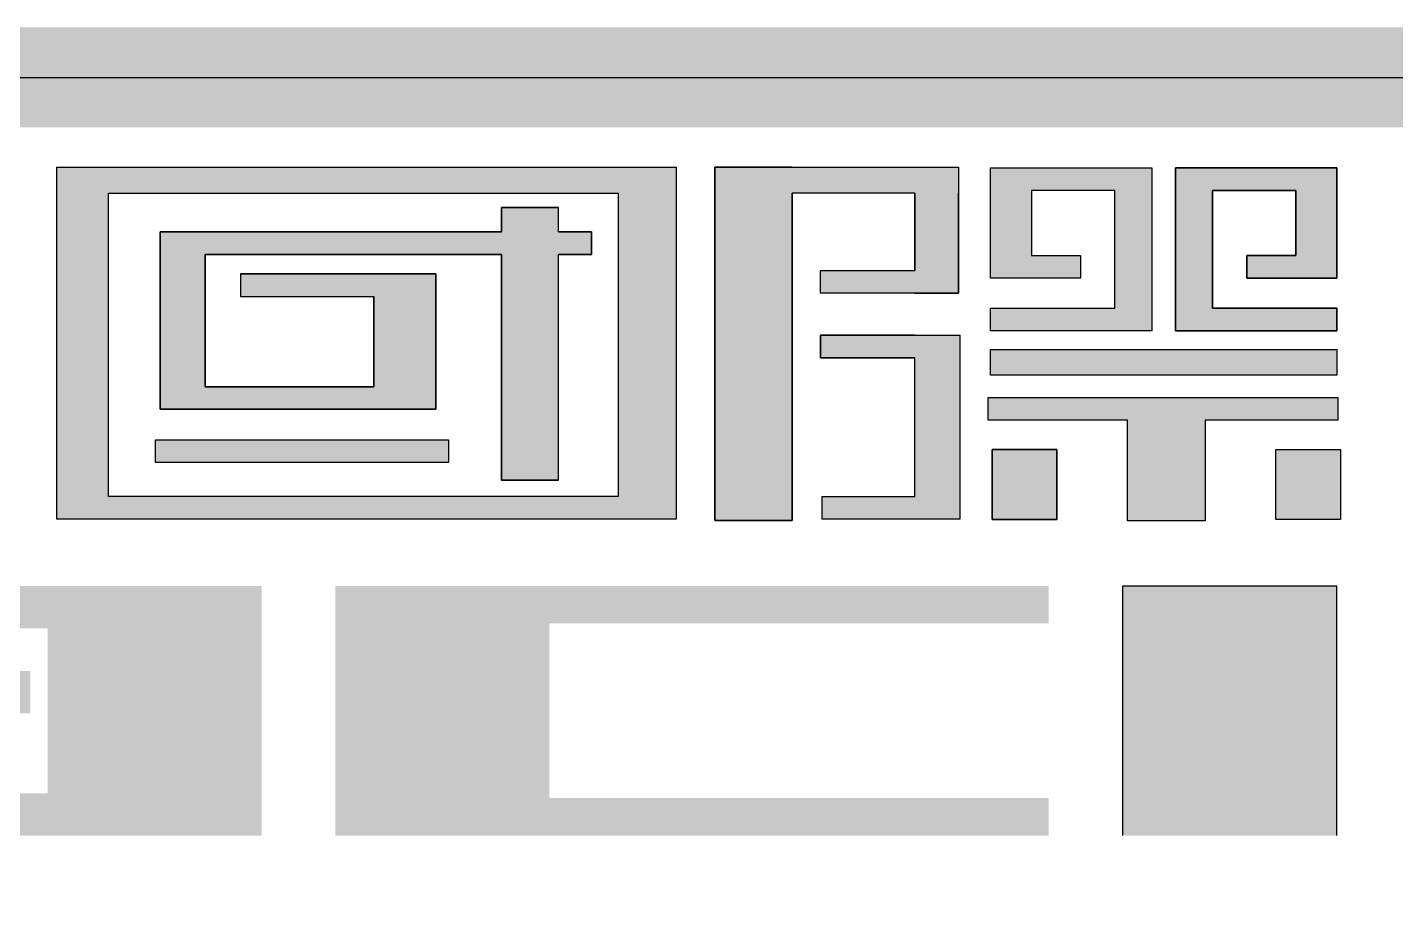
# Model space of a CAD drawing. Extents: x -809667 to 586099, y 3084146 to 3634412.
# Drawn here: x 380532.89 to 380539.74, y 3087222.32 to 3087226.72 of the extents above; entities that cross this region are included whole.
import ezdxf

# ---------------------------------------------------------------- set-up
doc = ezdxf.new("R2010")
doc.units = 0
doc.header["$LTSCALE"] = 0.5
doc.layers.add('PUB_TITLE', color=4, linetype='CONTINUOUS')

# ---------------------------------------------------------------- blocks, each defined once
blk = doc.blocks.new('AACI')
at = {"layer": 'PUB_TITLE'}
h = blk.add_hatch(color=256, dxfattribs=at)
h.paths.add_polyline_path([(3701.5, 3492.7), (3084.3, 3492.7), (3084.3, 3859.9), (3701.5, 3859.9)], flags=16)
h.paths.add_polyline_path([(3021.7, 3891.2), (3771.8, 3891.2), (3771.8, 3465.4), (3021.7, 3465.4)])
h = blk.add_hatch(color=256, dxfattribs=at)
h.paths.add_polyline_path([(3701.5, 3492.7), (3084.3, 3492.7), (3084.3, 3859.9), (3701.5, 3859.9)], flags=16)
h.paths.add_polyline_path([(3021.7, 3891.2), (3771.8, 3891.2), (3771.8, 3465.4), (3021.7, 3465.4)])
for points in [[(3946.9, 3766.2), (4060.9, 3766.2), (4060.9, 3859.9), (3912.4, 3859.9), (3912.4, 3463.5), (3818.7, 3463.5), (3818.7, 3891.2), (4113.9, 3891.2), (4113.9, 3738.8), (3946.9, 3738.8)], [(3946.9, 3766.2), (4060.9, 3766.2), (4060.9, 3859.9), (3912.4, 3859.9), (3912.4, 3463.5), (3818.7, 3463.5), (3818.7, 3891.2), (4113.9, 3891.2), (4113.9, 3738.8), (3946.9, 3738.8)], [(4152.6, 3890.5), (4348, 3890.5), (4348, 3693.2), (4152.6, 3693.2), (4152.6, 3720.5), (4303.2, 3720.5), (4303.2, 3863.1), (4202.3, 3863.1), (4202.3, 3784.2), (4261.7, 3784.2), (4261.7, 3756.9), (4152.6, 3756.9)], [(4152.6, 3890.5), (4348, 3890.5), (4348, 3693.2), (4152.6, 3693.2), (4152.6, 3720.5), (4303.2, 3720.5), (4303.2, 3863.1), (4202.3, 3863.1), (4202.3, 3784.2), (4261.7, 3784.2), (4261.7, 3756.9), (4152.6, 3756.9)], [(4376.8, 3890.5), (4572.2, 3890.5), (4572.2, 3756.9), (4463.1, 3756.9), (4463.1, 3784.2), (4522.4, 3784.2), (4522.4, 3863.1), (4421.6, 3863.1), (4421.6, 3720.5), (4572.2, 3720.5), (4572.2, 3693.2), (4376.8, 3693.2)], [(4376.8, 3890.5), (4572.2, 3890.5), (4572.2, 3756.9), (4463.1, 3756.9), (4463.1, 3784.2), (4522.4, 3784.2), (4522.4, 3863.1), (4421.6, 3863.1), (4421.6, 3720.5), (4572.2, 3720.5), (4572.2, 3693.2), (4376.8, 3693.2)], [(3560.2, 3842.4), (3560.2, 3813.1), (3146.8, 3813.1), (3146.8, 3598.2), (3480.8, 3598.2), (3480.8, 3762.3), (3244.4, 3762.3), (3244.4, 3734.9), (3405.6, 3734.9), (3405.6, 3625.5), (3201.5, 3625.5), (3201.5, 3785.7), (3560.2, 3785.7), (3560.2, 3512.3), (3629.4, 3512.3), (3629.4, 3785.7), (3669.5, 3785.7), (3669.5, 3813.1), (3629.4, 3813.1), (3629.4, 3842.4)], [(3560.2, 3842.4), (3560.2, 3813.1), (3146.8, 3813.1), (3146.8, 3598.2), (3480.8, 3598.2), (3480.8, 3762.3), (3244.4, 3762.3), (3244.4, 3734.9), (3405.6, 3734.9), (3405.6, 3625.5), (3201.5, 3625.5), (3201.5, 3785.7), (3560.2, 3785.7), (3560.2, 3512.3), (3629.4, 3512.3), (3629.4, 3785.7), (3669.5, 3785.7), (3669.5, 3813.1), (3629.4, 3813.1), (3629.4, 3842.4)], [(3946.9, 3688.1), (4115.6, 3688.1), (4115.6, 3465.4), (3948.8, 3465.4), (3948.8, 3492.7), (4060.9, 3492.7), (4060.9, 3660.7), (3946.9, 3660.7)], [(3946.9, 3688.1), (4115.6, 3688.1), (4115.6, 3465.4), (3948.8, 3465.4), (3948.8, 3492.7), (4060.9, 3492.7), (4060.9, 3660.7), (3946.9, 3660.7)], [(3496.1, 3561.1), (3496.1, 3533.7), (3141.5, 3533.7), (3141.5, 3561.1)], [(3496.1, 3561.1), (3496.1, 3533.7), (3141.5, 3533.7), (3141.5, 3561.1)]]:
    blk.add_hatch(color=256, dxfattribs=at).paths.add_polyline_path(points)
h = blk.add_hatch(color=256, dxfattribs=at)
h.paths.add_polyline_path([(4152.6, 3670.7), (4572.2, 3670.7), (4572.2, 3639.4), (4152.6, 3639.4)])
h.paths.add_polyline_path([(4149.7, 3612.3), (4573.4, 3612.3), (4573.4, 3584.9), (4412.5, 3584.9), (4412.5, 3463.2), (4318.7, 3463.2), (4318.7, 3584.9), (4149.7, 3584.9)])
h.paths.add_polyline_path([(4154.7, 3549.4), (4232.9, 3549.4), (4232.9, 3464.9), (4154.7, 3464.9)], flags=17)
h.paths.add_polyline_path([(4498.3, 3549.4), (4576.6, 3549.4), (4576.6, 3464.9), (4498.3, 3464.9)])
h = blk.add_hatch(color=256, dxfattribs=at)
h.paths.add_polyline_path([(4152.6, 3670.7), (4572.2, 3670.7), (4572.2, 3639.4), (4152.6, 3639.4)])
h.paths.add_polyline_path([(4149.7, 3612.3), (4573.4, 3612.3), (4573.4, 3584.9), (4412.5, 3584.9), (4412.5, 3463.2), (4318.7, 3463.2), (4318.7, 3584.9), (4149.7, 3584.9)])
h.paths.add_polyline_path([(4154.7, 3549.4), (4232.9, 3549.4), (4232.9, 3464.9), (4154.7, 3464.9)], flags=17)
h.paths.add_polyline_path([(4498.3, 3549.4), (4576.6, 3549.4), (4576.6, 3464.9), (4498.3, 3464.9)])
h = blk.add_hatch(color=256, dxfattribs=at)
h.paths.add_polyline_path([(2405.9, 3281.5), (2405.9, 3082.1), (3269.9, 3082.1), (3269.9, 3384.5), (2405.9, 3384.5), (2405.9, 3333.2), (3010.7, 3333.2), (3010.7, 3133.5), (2665.1, 3133.5), (2665.1, 3230.2), (2989.7, 3230.2), (2989.7, 3281.5)])
h.paths.add_polyline_path([(1732.8, 3203.1), (2036.5, 3203.1), (2036.5, 3157.7), (1732.8, 3157.7)], flags=17)
h.paths.add_polyline_path([(1711.8, 3333.2), (2057.4, 3333.2), (2057.4, 3082.1), (2316.6, 3082.1), (2316.6, 3384.5), (1452.6, 3384.5), (1452.6, 3082.1), (1711.8, 3082.1)])
h.paths.add_polyline_path([(4312.5, 3082.1), (4312.5, 3384.5), (4571.7, 3384.5), (4571.7, 3082.1)])
h.paths.add_polyline_path([(4223.2, 3082.1), (4223.2, 3127.5), (3618.4, 3127.5), (3618.4, 3339.2), (4223.2, 3339.2), (4223.2, 3384.5), (3359.2, 3384.5), (3359.2, 3082.1)])
edge = h.paths.add_edge_path()
edge.add_line((2405.9, 3082.1), (2571, 3082.1))
for p, q in [((3021.7, 3891.2), (3771.8, 3891.2)), ((3021.7, 3465.4), (3021.7, 3891.2)), ((3021.7, 3891.2), (3771.8, 3891.2)), ((3021.7, 3465.4), (3021.7, 3891.2)), ((3771.8, 3891.2), (3771.8, 3465.4)), ((3771.8, 3891.2), (3771.8, 3465.4)), ((3912.4, 3891.2), (3818.7, 3891.2)), ((3818.7, 3891.2), (3818.7, 3463.5)), ((3912.4, 3891.2), (3818.7, 3891.2)), ((3818.7, 3891.2), (3818.7, 3463.5)), ((3818.7, 3463.5), (3818.7, 3891.2)), ((3818.7, 3891.2), (4113.9, 3891.2)), ((3912.4, 3891.2), (3818.7, 3891.2)), ((3818.7, 3891.2), (3818.7, 3463.5)), ((3912.4, 3891.2), (3818.7, 3891.2)), ((3818.7, 3891.2), (3818.7, 3463.5)), ((3818.7, 3463.5), (3818.7, 3891.2)), ((3818.7, 3891.2), (4113.9, 3891.2)), ((3912.4, 3891.2), (4113.9, 3891.2)), ((3912.4, 3891.2), (4113.9, 3891.2)), ((3912.4, 3891.2), (4113.9, 3891.2)), ((3912.4, 3891.2), (4113.9, 3891.2)), ((4113.9, 3891.2), (4113.9, 3859.9)), ((4113.9, 3891.2), (4113.9, 3859.9)), ((4113.9, 3891.2), (4113.9, 3738.8)), ((4113.9, 3891.2), (4113.9, 3859.9)), ((4113.9, 3891.2), (4113.9, 3859.9)), ((4113.9, 3891.2), (4113.9, 3738.8)), ((4152.6, 3756.9), (4152.6, 3890.5)), ((4152.6, 3890.5), (4348, 3890.5)), ((4152.6, 3756.9), (4152.6, 3890.5)), ((4152.6, 3890.5), (4348, 3890.5)), ((4152.6, 3890.5), (4348, 3890.5)), ((4152.6, 3756.9), (4152.6, 3890.5)), ((4152.6, 3756.9), (4152.6, 3890.5)), ((4152.6, 3890.5), (4348, 3890.5)), ((4152.6, 3756.9), (4152.6, 3890.5)), ((4152.6, 3890.5), (4348, 3890.5)), ((4152.6, 3890.5), (4348, 3890.5)), ((4152.6, 3756.9), (4152.6, 3890.5)), ((4348, 3890.5), (4348, 3693.2)), ((4348, 3890.5), (4348, 3693.2)), ((4348, 3890.5), (4348, 3693.2)), ((4348, 3890.5), (4348, 3693.2)), ((4348, 3890.5), (4348, 3693.2)), ((4348, 3890.5), (4348, 3693.2)), ((4572.2, 3890.5), (4376.8, 3890.5)), ((4376.8, 3890.5), (4376.8, 3693.2)), ((4376.8, 3890.5), (4572.2, 3890.5)), ((4376.8, 3693.2), (4376.8, 3890.5)), ((4376.8, 3890.5), (4572.2, 3890.5)), ((4376.8, 3693.2), (4376.8, 3890.5)), ((4572.2, 3890.5), (4376.8, 3890.5)), ((4376.8, 3890.5), (4376.8, 3693.2)), ((4376.8, 3890.5), (4572.2, 3890.5)), ((4376.8, 3693.2), (4376.8, 3890.5)), ((4376.8, 3890.5), (4572.2, 3890.5)), ((4376.8, 3693.2), (4376.8, 3890.5)), ((4572.2, 3756.9), (4572.2, 3890.5)), ((4572.2, 3890.5), (4572.2, 3756.9)), ((4572.2, 3890.5), (4572.2, 3756.9)), ((4572.2, 3756.9), (4572.2, 3890.5)), ((4572.2, 3890.5), (4572.2, 3756.9)), ((4572.2, 3890.5), (4572.2, 3756.9)), ((4303.2, 3863.1), (4202.3, 3863.1)), ((4202.3, 3863.1), (4202.3, 3784.2)), ((4303.2, 3863.1), (4202.3, 3863.1)), ((4202.3, 3863.1), (4202.3, 3784.2)), ((4303.2, 3863.1), (4202.3, 3863.1)), ((4202.3, 3863.1), (4202.3, 3784.2)), ((4303.2, 3863.1), (4202.3, 3863.1)), ((4202.3, 3863.1), (4202.3, 3784.2)), ((4303.2, 3863.1), (4202.3, 3863.1)), ((4202.3, 3863.1), (4202.3, 3784.2)), ((4303.2, 3863.1), (4202.3, 3863.1)), ((4202.3, 3863.1), (4202.3, 3784.2)), ((4303.2, 3720.5), (4303.2, 3863.1)), ((4303.2, 3720.5), (4303.2, 3863.1)), ((4303.2, 3720.5), (4303.2, 3863.1)), ((4303.2, 3720.5), (4303.2, 3863.1)), ((4303.2, 3720.5), (4303.2, 3863.1)), ((4303.2, 3720.5), (4303.2, 3863.1)), ((4421.6, 3720.5), (4421.6, 3863.1)), ((4421.6, 3863.1), (4522.4, 3863.1)), ((4522.4, 3863.1), (4421.6, 3863.1)), ((4421.6, 3863.1), (4421.6, 3720.5)), ((4522.4, 3863.1), (4421.6, 3863.1)), ((4421.6, 3863.1), (4421.6, 3720.5)), ((4421.6, 3720.5), (4421.6, 3863.1)), ((4421.6, 3863.1), (4522.4, 3863.1)), ((4522.4, 3863.1), (4421.6, 3863.1)), ((4421.6, 3863.1), (4421.6, 3720.5)), ((4522.4, 3863.1), (4421.6, 3863.1)), ((4421.6, 3863.1), (4421.6, 3720.5)), ((4522.4, 3863.1), (4522.4, 3784.2)), ((4522.4, 3784.2), (4522.4, 3863.1)), ((4522.4, 3784.2), (4522.4, 3863.1)), ((4522.4, 3863.1), (4522.4, 3784.2)), ((4522.4, 3784.2), (4522.4, 3863.1)), ((4522.4, 3784.2), (4522.4, 3863.1)), ((3084.3, 3492.7), (3084.3, 3859.9)), ((3084.3, 3859.9), (3701.5, 3859.9)), ((3084.3, 3492.7), (3084.3, 3859.9)), ((3084.3, 3859.9), (3701.5, 3859.9)), ((3701.5, 3859.9), (3701.5, 3492.7)), ((3701.5, 3859.9), (3701.5, 3492.7)), ((3912.4, 3463.5), (3912.4, 3859.9)), ((4060.9, 3859.9), (3912.4, 3859.9)), ((3912.4, 3463.5), (3912.4, 3859.9)), ((4060.9, 3859.9), (3912.4, 3859.9)), ((4060.9, 3859.9), (3912.4, 3859.9)), ((3912.4, 3859.9), (3912.4, 3463.5)), ((3912.4, 3463.5), (3912.4, 3859.9)), ((4060.9, 3859.9), (3912.4, 3859.9)), ((3912.4, 3463.5), (3912.4, 3859.9)), ((4060.9, 3859.9), (3912.4, 3859.9)), ((4060.9, 3859.9), (3912.4, 3859.9)), ((3912.4, 3859.9), (3912.4, 3463.5)), ((4060.9, 3859.9), (4060.9, 3766.2)), ((4060.9, 3859.9), (4060.9, 3766.2)), ((4060.9, 3766.2), (4060.9, 3859.9)), ((4060.9, 3859.9), (4060.9, 3766.2)), ((4060.9, 3859.9), (4060.9, 3766.2)), ((4060.9, 3766.2), (4060.9, 3859.9)), ((4113.9, 3738.8), (4113.9, 3859.9)), ((4113.9, 3738.8), (4113.9, 3859.9)), ((4113.9, 3738.8), (4113.9, 3859.9)), ((4113.9, 3738.8), (4113.9, 3859.9)), ((3560.2, 3813.1), (3560.2, 3842.4)), ((3560.2, 3842.4), (3629.4, 3842.4)), ((3560.2, 3842.4), (3560.2, 3813.1)), ((3629.4, 3842.4), (3560.2, 3842.4)), ((3560.2, 3813.1), (3560.2, 3842.4)), ((3560.2, 3842.4), (3629.4, 3842.4)), ((3560.2, 3842.4), (3560.2, 3813.1)), ((3629.4, 3842.4), (3560.2, 3842.4)), ((3629.4, 3813.1), (3629.4, 3842.4)), ((3629.4, 3813.1), (3629.4, 3842.4)), ((3629.4, 3813.1), (3629.4, 3842.4)), ((3629.4, 3813.1), (3629.4, 3842.4)), ((3146.8, 3598.2), (3146.8, 3813.1)), ((3146.8, 3813.1), (3560.2, 3813.1)), ((3560.2, 3813.1), (3146.8, 3813.1)), ((3146.8, 3813.1), (3146.8, 3598.2)), ((3146.8, 3598.2), (3146.8, 3813.1)), ((3146.8, 3813.1), (3560.2, 3813.1)), ((3560.2, 3813.1), (3146.8, 3813.1)), ((3146.8, 3813.1), (3146.8, 3598.2)), ((3629.4, 3813.1), (3669.5, 3813.1)), ((3669.5, 3813.1), (3629.4, 3813.1)), ((3629.4, 3813.1), (3669.5, 3813.1)), ((3669.5, 3813.1), (3629.4, 3813.1)), ((3669.5, 3813.1), (3669.5, 3785.7)), ((3669.5, 3785.7), (3669.5, 3813.1)), ((3669.5, 3813.1), (3669.5, 3785.7)), ((3669.5, 3785.7), (3669.5, 3813.1)), ((3560.2, 3785.7), (3201.5, 3785.7)), ((3201.5, 3785.7), (3201.5, 3625.5)), ((3201.5, 3625.5), (3201.5, 3785.7)), ((3201.5, 3785.7), (3560.2, 3785.7)), ((3560.2, 3785.7), (3201.5, 3785.7)), ((3201.5, 3785.7), (3201.5, 3625.5)), ((3201.5, 3625.5), (3201.5, 3785.7)), ((3201.5, 3785.7), (3560.2, 3785.7)), ((3560.2, 3512.3), (3560.2, 3785.7)), ((3560.2, 3785.7), (3560.2, 3512.3)), ((3560.2, 3512.3), (3560.2, 3785.7)), ((3560.2, 3785.7), (3560.2, 3512.3)), ((3629.4, 3512.3), (3629.4, 3785.7)), ((3669.5, 3785.7), (3629.4, 3785.7)), ((3629.4, 3512.3), (3629.4, 3785.7)), ((3629.4, 3785.7), (3669.5, 3785.7)), ((3629.4, 3512.3), (3629.4, 3785.7)), ((3669.5, 3785.7), (3629.4, 3785.7)), ((3629.4, 3512.3), (3629.4, 3785.7)), ((3629.4, 3785.7), (3669.5, 3785.7)), ((4202.3, 3784.2), (4261.7, 3784.2)), ((4202.3, 3784.2), (4261.7, 3784.2)), ((4202.3, 3784.2), (4261.7, 3784.2)), ((4202.3, 3784.2), (4261.7, 3784.2)), ((4202.3, 3784.2), (4261.7, 3784.2)), ((4202.3, 3784.2), (4261.7, 3784.2)), ((4261.7, 3784.2), (4261.7, 3756.9)), ((4261.7, 3784.2), (4261.7, 3756.9)), ((4261.7, 3784.2), (4261.7, 3756.9)), ((4261.7, 3784.2), (4261.7, 3756.9)), ((4261.7, 3784.2), (4261.7, 3756.9)), ((4261.7, 3784.2), (4261.7, 3756.9)), ((4522.4, 3784.2), (4463.1, 3784.2)), ((4463.1, 3784.2), (4463.1, 3756.9)), ((4463.1, 3756.9), (4463.1, 3784.2)), ((4463.1, 3784.2), (4522.4, 3784.2)), ((4463.1, 3756.9), (4463.1, 3784.2)), ((4463.1, 3784.2), (4522.4, 3784.2)), ((4522.4, 3784.2), (4463.1, 3784.2)), ((4463.1, 3784.2), (4463.1, 3756.9)), ((4463.1, 3756.9), (4463.1, 3784.2)), ((4463.1, 3784.2), (4522.4, 3784.2)), ((4463.1, 3756.9), (4463.1, 3784.2)), ((4463.1, 3784.2), (4522.4, 3784.2)), ((3244.4, 3762.3), (3244.4, 3734.9)), ((3244.4, 3762.3), (3480.8, 3762.3)), ((3480.8, 3762.3), (3244.4, 3762.3)), ((3244.4, 3762.3), (3244.4, 3734.9)), ((3244.4, 3762.3), (3244.4, 3734.9)), ((3244.4, 3762.3), (3480.8, 3762.3)), ((3480.8, 3762.3), (3244.4, 3762.3)), ((3244.4, 3762.3), (3244.4, 3734.9)), ((3480.8, 3762.3), (3480.8, 3598.2)), ((3480.8, 3598.2), (3480.8, 3762.3)), ((3480.8, 3762.3), (3480.8, 3598.2)), ((3480.8, 3598.2), (3480.8, 3762.3)), ((3946.9, 3738.8), (3946.9, 3766.2)), ((3946.9, 3766.2), (4060.9, 3766.2)), ((3946.9, 3738.8), (3946.9, 3766.2)), ((3946.9, 3766.2), (4060.9, 3766.2)), ((3946.9, 3766.2), (4060.9, 3766.2)), ((3946.9, 3738.8), (3946.9, 3766.2)), ((3946.9, 3738.8), (3946.9, 3766.2)), ((3946.9, 3766.2), (4060.9, 3766.2)), ((3946.9, 3738.8), (3946.9, 3766.2)), ((3946.9, 3766.2), (4060.9, 3766.2)), ((3946.9, 3766.2), (4060.9, 3766.2)), ((3946.9, 3738.8), (3946.9, 3766.2)), ((4261.7, 3756.9), (4152.6, 3756.9)), ((4261.7, 3756.9), (4152.6, 3756.9)), ((4261.7, 3756.9), (4152.6, 3756.9)), ((4261.7, 3756.9), (4152.6, 3756.9)), ((4261.7, 3756.9), (4152.6, 3756.9)), ((4261.7, 3756.9), (4152.6, 3756.9)), ((4463.1, 3756.9), (4572.2, 3756.9)), ((4572.2, 3756.9), (4463.1, 3756.9)), ((4572.2, 3756.9), (4463.1, 3756.9)), ((4463.1, 3756.9), (4572.2, 3756.9)), ((4572.2, 3756.9), (4463.1, 3756.9)), ((4572.2, 3756.9), (4463.1, 3756.9)), ((3244.4, 3734.9), (3405.6, 3734.9)), ((3244.4, 3734.9), (3405.6, 3734.9)), ((3244.4, 3734.9), (3405.6, 3734.9)), ((3244.4, 3734.9), (3405.6, 3734.9)), ((3405.6, 3625.5), (3405.6, 3734.9)), ((3405.6, 3734.9), (3405.6, 3625.5)), ((3405.6, 3625.5), (3405.6, 3734.9)), ((3405.6, 3734.9), (3405.6, 3625.5)), ((4060.9, 3738.8), (3946.9, 3738.8)), ((4060.9, 3738.8), (3946.9, 3738.8)), ((4113.9, 3738.8), (3946.9, 3738.8)), ((4060.9, 3738.8), (3946.9, 3738.8)), ((4060.9, 3738.8), (3946.9, 3738.8)), ((4113.9, 3738.8), (3946.9, 3738.8)), ((4060.9, 3738.8), (4113.9, 3738.8)), ((4060.9, 3738.8), (4113.9, 3738.8)), ((4060.9, 3738.8), (4113.9, 3738.8)), ((4060.9, 3738.8), (4113.9, 3738.8)), ((4152.6, 3693.2), (4152.6, 3720.5)), ((4152.6, 3720.5), (4303.2, 3720.5)), ((4152.6, 3693.2), (4152.6, 3720.5)), ((4152.6, 3720.5), (4303.2, 3720.5)), ((4152.6, 3693.2), (4152.6, 3720.5)), ((4152.6, 3720.5), (4303.2, 3720.5)), ((4152.6, 3693.2), (4152.6, 3720.5)), ((4152.6, 3720.5), (4303.2, 3720.5)), ((4152.6, 3693.2), (4152.6, 3720.5)), ((4152.6, 3720.5), (4303.2, 3720.5)), ((4152.6, 3693.2), (4152.6, 3720.5)), ((4152.6, 3720.5), (4303.2, 3720.5)), ((4572.2, 3720.5), (4421.6, 3720.5)), ((4421.6, 3720.5), (4572.2, 3720.5)), ((4421.6, 3720.5), (4572.2, 3720.5)), ((4572.2, 3720.5), (4421.6, 3720.5)), ((4421.6, 3720.5), (4572.2, 3720.5)), ((4421.6, 3720.5), (4572.2, 3720.5)), ((4572.2, 3693.2), (4572.2, 3720.5)), ((4572.2, 3720.5), (4572.2, 3693.2)), ((4572.2, 3720.5), (4572.2, 3693.2)), ((4572.2, 3693.2), (4572.2, 3720.5)), ((4572.2, 3720.5), (4572.2, 3693.2)), ((4572.2, 3720.5), (4572.2, 3693.2)), ((4060.9, 3688.1), (3946.9, 3688.1)), ((3946.9, 3688.1), (3946.9, 3660.7)), ((4060.9, 3688.1), (3946.9, 3688.1)), ((3946.9, 3688.1), (3946.9, 3660.7)), ((3946.9, 3688.1), (4115.6, 3688.1)), ((3946.9, 3660.7), (3946.9, 3688.1)), ((4060.9, 3688.1), (3946.9, 3688.1)), ((3946.9, 3688.1), (3946.9, 3660.7)), ((4060.9, 3688.1), (3946.9, 3688.1)), ((3946.9, 3688.1), (3946.9, 3660.7)), ((3946.9, 3688.1), (4115.6, 3688.1)), ((3946.9, 3660.7), (3946.9, 3688.1)), ((4060.9, 3688.1), (4115.6, 3688.1)), ((4060.9, 3688.1), (4115.6, 3688.1)), ((4060.9, 3688.1), (4115.6, 3688.1)), ((4060.9, 3688.1), (4115.6, 3688.1)), ((4115.6, 3688.1), (4115.6, 3492.7)), ((4115.6, 3688.1), (4115.6, 3492.7)), ((4115.6, 3688.1), (4115.6, 3465.4)), ((4115.6, 3688.1), (4115.6, 3492.7)), ((4115.6, 3688.1), (4115.6, 3492.7)), ((4115.6, 3688.1), (4115.6, 3465.4)), ((4348, 3693.2), (4152.6, 3693.2)), ((4348, 3693.2), (4152.6, 3693.2)), ((4348, 3693.2), (4152.6, 3693.2)), ((4348, 3693.2), (4152.6, 3693.2)), ((4348, 3693.2), (4152.6, 3693.2)), ((4348, 3693.2), (4152.6, 3693.2)), ((4376.8, 3693.2), (4572.2, 3693.2)), ((4572.2, 3693.2), (4376.8, 3693.2)), ((4572.2, 3693.2), (4376.8, 3693.2)), ((4376.8, 3693.2), (4572.2, 3693.2)), ((4572.2, 3693.2), (4376.8, 3693.2)), ((4572.2, 3693.2), (4376.8, 3693.2)), ((4152.6, 3670.7), (4572.2, 3670.7)), ((4152.6, 3639.4), (4152.6, 3670.7)), ((4152.6, 3670.7), (4572.2, 3670.7)), ((4152.6, 3639.4), (4152.6, 3670.7)), ((4152.6, 3670.7), (4572.2, 3670.7)), ((4152.6, 3639.4), (4152.6, 3670.7)), ((4152.6, 3670.7), (4572.2, 3670.7)), ((4152.6, 3639.4), (4152.6, 3670.7)), ((4572.2, 3670.7), (4572.2, 3639.4)), ((4572.2, 3670.7), (4572.2, 3639.4)), ((4572.2, 3670.7), (4572.2, 3639.4)), ((4572.2, 3670.7), (4572.2, 3639.4)), ((3946.9, 3660.7), (4060.9, 3660.7)), ((3946.9, 3660.7), (4060.9, 3660.7)), ((4060.9, 3660.7), (3946.9, 3660.7)), ((3946.9, 3660.7), (4060.9, 3660.7)), ((3946.9, 3660.7), (4060.9, 3660.7)), ((4060.9, 3660.7), (3946.9, 3660.7)), ((4060.9, 3492.7), (4060.9, 3660.7)), ((4060.9, 3492.7), (4060.9, 3660.7)), ((4060.9, 3492.7), (4060.9, 3660.7)), ((4060.9, 3492.7), (4060.9, 3660.7)), ((4060.9, 3492.7), (4060.9, 3660.7)), ((4060.9, 3492.7), (4060.9, 3660.7)), ((4572.2, 3639.4), (4152.6, 3639.4)), ((4572.2, 3639.4), (4152.6, 3639.4)), ((4572.2, 3639.4), (4152.6, 3639.4)), ((4572.2, 3639.4), (4152.6, 3639.4)), ((3201.5, 3625.5), (3405.6, 3625.5)), ((3405.6, 3625.5), (3201.5, 3625.5)), ((3201.5, 3625.5), (3405.6, 3625.5)), ((3405.6, 3625.5), (3201.5, 3625.5)), ((3480.8, 3598.2), (3146.8, 3598.2)), ((3146.8, 3598.2), (3480.8, 3598.2)), ((3480.8, 3598.2), (3146.8, 3598.2)), ((3146.8, 3598.2), (3480.8, 3598.2)), ((4149.7, 3584.9), (4149.7, 3612.3)), ((4149.7, 3612.3), (4573.4, 3612.3)), ((4149.7, 3612.3), (4573.4, 3612.3)), ((4149.7, 3584.9), (4149.7, 3612.3)), ((4149.7, 3584.9), (4149.7, 3612.3)), ((4149.7, 3612.3), (4573.4, 3612.3)), ((4149.7, 3612.3), (4573.4, 3612.3)), ((4149.7, 3584.9), (4149.7, 3612.3)), ((4573.4, 3612.3), (4573.4, 3584.9)), ((4573.4, 3612.3), (4573.4, 3584.9)), ((4573.4, 3612.3), (4573.4, 3584.9)), ((4573.4, 3612.3), (4573.4, 3584.9)), ((4318.7, 3584.9), (4149.7, 3584.9)), ((4318.7, 3584.9), (4149.7, 3584.9)), ((4318.7, 3584.9), (4149.7, 3584.9)), ((4318.7, 3584.9), (4149.7, 3584.9)), ((4318.7, 3463.2), (4318.7, 3584.9)), ((4318.7, 3463.2), (4318.7, 3584.9)), ((4318.7, 3463.2), (4318.7, 3584.9)), ((4318.7, 3463.2), (4318.7, 3584.9)), ((4573.4, 3584.9), (4412.5, 3584.9)), ((4412.5, 3584.9), (4412.5, 3463.2)), ((4573.4, 3584.9), (4412.5, 3584.9)), ((4412.5, 3584.9), (4412.5, 3463.2)), ((4573.4, 3584.9), (4412.5, 3584.9)), ((4412.5, 3584.9), (4412.5, 3463.2)), ((4573.4, 3584.9), (4412.5, 3584.9)), ((4412.5, 3584.9), (4412.5, 3463.2)), ((3141.5, 3533.7), (3141.5, 3561.1)), ((3141.5, 3561.1), (3496.1, 3561.1)), ((3141.5, 3533.7), (3141.5, 3561.1)), ((3141.5, 3561.1), (3496.1, 3561.1)), ((3496.1, 3561.1), (3496.1, 3533.7)), ((3496.1, 3561.1), (3496.1, 3533.7)), ((4232.9, 3549.4), (4154.7, 3549.4)), ((4154.7, 3549.4), (4154.7, 3464.9)), ((4154.7, 3549.4), (4232.9, 3549.4)), ((4154.7, 3464.9), (4154.7, 3549.4)), ((4232.9, 3549.4), (4154.7, 3549.4)), ((4154.7, 3549.4), (4154.7, 3464.9)), ((4154.7, 3549.4), (4232.9, 3549.4)), ((4154.7, 3464.9), (4154.7, 3549.4)), ((4232.9, 3464.9), (4232.9, 3549.4)), ((4232.9, 3549.4), (4232.9, 3464.9)), ((4232.9, 3464.9), (4232.9, 3549.4)), ((4232.9, 3549.4), (4232.9, 3464.9)), ((4498.3, 3549.4), (4576.6, 3549.4)), ((4498.3, 3464.9), (4498.3, 3549.4)), ((4498.3, 3549.4), (4576.6, 3549.4)), ((4498.3, 3464.9), (4498.3, 3549.4)), ((4498.3, 3549.4), (4576.6, 3549.4)), ((4498.3, 3464.9), (4498.3, 3549.4)), ((4498.3, 3549.4), (4576.6, 3549.4)), ((4498.3, 3464.9), (4498.3, 3549.4)), ((4576.6, 3549.4), (4576.6, 3464.9)), ((4576.6, 3549.4), (4576.6, 3464.9)), ((4576.6, 3549.4), (4576.6, 3464.9)), ((4576.6, 3549.4), (4576.6, 3464.9)), ((3496.1, 3533.7), (3141.5, 3533.7)), ((3496.1, 3533.7), (3141.5, 3533.7)), ((3629.4, 3512.3), (3560.2, 3512.3)), ((3560.2, 3512.3), (3629.4, 3512.3)), ((3629.4, 3512.3), (3560.2, 3512.3)), ((3560.2, 3512.3), (3629.4, 3512.3)), ((3701.5, 3492.7), (3084.3, 3492.7)), ((3701.5, 3492.7), (3084.3, 3492.7)), ((3948.8, 3465.4), (3948.8, 3492.7)), ((3948.8, 3492.7), (4060.9, 3492.7)), ((3948.8, 3465.4), (3948.8, 3492.7)), ((3948.8, 3492.7), (4060.9, 3492.7)), ((3948.8, 3465.4), (3948.8, 3492.7)), ((3948.8, 3492.7), (4060.9, 3492.7)), ((3948.8, 3465.4), (3948.8, 3492.7)), ((3948.8, 3492.7), (4060.9, 3492.7)), ((3948.8, 3465.4), (3948.8, 3492.7)), ((3948.8, 3492.7), (4060.9, 3492.7)), ((3948.8, 3465.4), (3948.8, 3492.7)), ((3948.8, 3492.7), (4060.9, 3492.7)), ((4115.6, 3492.7), (4115.6, 3465.4)), ((4115.6, 3492.7), (4115.6, 3465.4)), ((4115.6, 3492.7), (4115.6, 3465.4)), ((4115.6, 3492.7), (4115.6, 3465.4)), ((3771.8, 3465.4), (3021.7, 3465.4)), ((3771.8, 3465.4), (3021.7, 3465.4)), ((4115.6, 3465.4), (3948.8, 3465.4)), ((4115.6, 3465.4), (3948.8, 3465.4)), ((4115.6, 3465.4), (3948.8, 3465.4)), ((4115.6, 3465.4), (3948.8, 3465.4)), ((4115.6, 3465.4), (3948.8, 3465.4)), ((4115.6, 3465.4), (3948.8, 3465.4)), ((4154.7, 3464.9), (4232.9, 3464.9)), ((4232.9, 3464.9), (4154.7, 3464.9)), ((4154.7, 3464.9), (4232.9, 3464.9)), ((4232.9, 3464.9), (4154.7, 3464.9)), ((4576.6, 3464.9), (4498.3, 3464.9)), ((4576.6, 3464.9), (4498.3, 3464.9)), ((4576.6, 3464.9), (4498.3, 3464.9)), ((4576.6, 3464.9), (4498.3, 3464.9)), ((3818.7, 3463.5), (3912.4, 3463.5)), ((3818.7, 3463.5), (3912.4, 3463.5)), ((3912.4, 3463.5), (3818.7, 3463.5)), ((3818.7, 3463.5), (3912.4, 3463.5)), ((3818.7, 3463.5), (3912.4, 3463.5)), ((3912.4, 3463.5), (3818.7, 3463.5)), ((4412.5, 3463.2), (4318.7, 3463.2)), ((4412.5, 3463.2), (4318.7, 3463.2)), ((4412.5, 3463.2), (4318.7, 3463.2)), ((4412.5, 3463.2), (4318.7, 3463.2)), ((4313, 3082.3), (4313, 3384.7)), ((4313, 3384.7), (4572.2, 3384.7)), ((4572.2, 3082.3), (4572.2, 3384.7))]:
    blk.add_line(p, q, dxfattribs=at)
blk.add_lwpolyline([(0, 4000), (6000, 4000), (6000, 0), (0, 0)], close=True, dxfattribs=at)

msp = doc.modelspace()

# ---------------------------------------------------------------- linework, layer by layer
at = {"layer": 'PUB_TITLE', "const_width": 0.5}
msp.add_lwpolyline([(380520.5648, 3087092.9671), (380620.5648, 3087092.9671), (380620.5648, 3087226.4671), (380520.5648, 3087226.4671)], close=True, dxfattribs=at)
at = {"layer": 'PUB_TITLE'}
msp.add_lwpolyline([(380520.5648, 3087226.4671), (380545.3399, 3087226.4671), (380545.3399, 3087209.9503), (380520.5648, 3087209.9503)], close=True, dxfattribs=at)
msp.add_lwpolyline([(380520.5648, 3087226.4671), (380545.3399, 3087226.4671), (380545.3399, 3087209.9503), (380520.5648, 3087209.9503)], close=True, dxfattribs=at)

# ---------------------------------------------------------------- block references
at = {"layer": 'PUB_TITLE', "xscale": 0.004129188977928923, "yscale": 0.004129188977928923, "zscale": 0.004129188977928923}
msp.add_blockref('AACI', (380520.5648, 3087209.9503), dxfattribs=at)

doc.saveas('drawing.dxf')
